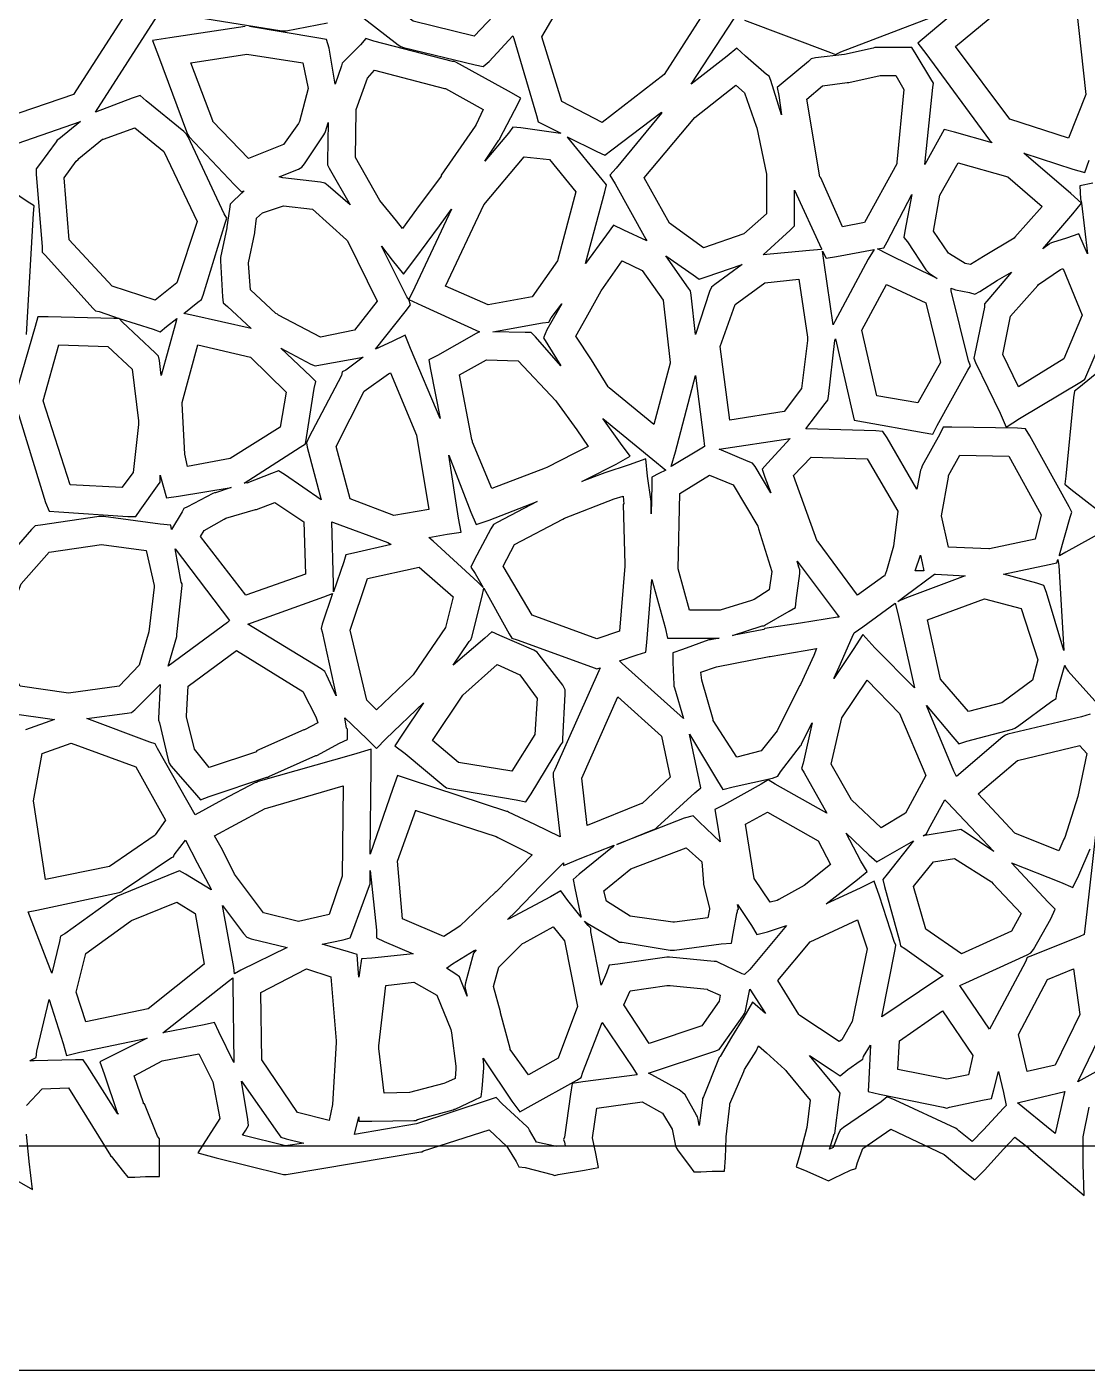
# Model space of a CAD drawing. Extents: x 0 to 84.1, y 0 to 54.9.
# Drawn here: x 22.46 to 33.15, y 0.01 to 13.55 of the extents above; entities that cross this region are included whole.
import ezdxf

# ---------------------------------------------------------------- set-up
doc = ezdxf.new("R2010")
doc.units = 0
doc.layers.add('Layer_1', color=7, linetype='CONTINUOUS')

msp = doc.modelspace()

# ---------------------------------------------------------------- linework, layer by layer
at = {"layer": 'Layer_1', "color": 7}
for points in [[(42.051111, 2.268525), (32.878889, 2.268525), (23.715486, 2.268525), (14.543264, 2.268525), (5.3975, 2.268525), (5.371042, 2.268525), (4.744861, 2.33908), (4.153958, 2.524303), (3.65125, 2.788886), (3.175, 3.176942), (2.804583, 3.644358), (2.522361, 4.155886), (2.337153, 4.746803), (2.266597, 5.487636), (2.266597, 10.893941), (2.266597, 16.406108), (2.266597, 21.927081), (2.266597, 27.439233), (2.266597, 32.960206)], [(26.440694, 15.051244), (26.916944, 14.47798), (27.163889, 13.657758), (26.969861, 13.454925), (26.3525, 13.604869), (26.079097, 13.816536), (26.008542, 14.31923), (26.132014, 14.910133), (26.440694, 15.051244), (26.440694, 15.051244)], [(22.533681, 14.663584), (22.895278, 14.55775), (23.512639, 13.772806), (22.930556, 12.864417), (22.251458, 12.635083), (21.969236, 13.48175), (21.969236, 13.49953), (21.942778, 14.187418), (22.198542, 14.496113), (22.533681, 14.663697), (22.533681, 14.663584)], [(28.345694, 14.266779), (28.760208, 14.116835), (29.280556, 13.684696), (28.883681, 13.067335), (28.2575, 12.582279), (27.851806, 12.793946), (27.648958, 13.446557), (28.045833, 14.125668), (28.345694, 14.266779), (28.345694, 14.266779)], [(32.376181, 14.169497), (31.547153, 13.472747), (31.441319, 13.384553), (31.520694, 13.278719), (32.164514, 12.405608), (32.190958, 12.379079), (31.811722, 12.484913), (31.705889, 12.511442), (31.652972, 12.414414), (31.511861, 12.158664), (31.591236, 12.934775), (31.600041, 12.978858), (31.573597, 13.022941), (31.423666, 13.269886), (31.379569, 13.340441), (31.300194, 13.340441), (31.026791, 13.340441), (31.009153, 13.340441), (30.991514, 13.331692), (30.700472, 13.269942), (30.40943, 13.234664), (30.365333, 13.225915), (30.338889, 13.199387), (30.083125, 12.98772), (30.021389, 12.934831), (30.039028, 12.855442), (30.065472, 12.661415), (29.959639, 13.005387), (29.942, 13.04947), (29.915556, 13.066968), (29.703889, 13.25219), (29.615694, 13.331551), (29.518681, 13.25219), (29.157083, 12.969968), (29.589236, 13.631412)], [(32.499653, 13.914538), (33.037639, 13.755788), (33.134653, 12.865038), (32.958264, 12.424037), (32.367361, 12.618093), (31.820556, 13.350093), (32.499653, 13.914538), (32.499653, 13.914538)], [(24.659167, 13.551572), (23.900694, 13.436933), (23.724306, 13.410404), (23.786042, 13.251682), (24.068264, 12.493182), (24.077083, 12.466653), (24.094722, 12.440124), (24.553333, 11.955549), (24.623889, 11.884993), (24.650347, 11.893742), (24.544514, 11.796742), (24.509236, 11.761464), (24.500417, 11.708548), (24.473958, 11.532159), (24.473958, 11.52341), (24.412222, 11.223521), (24.412222, 11.206023), (24.412222, 11.188243), (24.429861, 10.82666), (24.438681, 10.764909), (24.482778, 10.729632), (24.720903, 10.50916), (24.121181, 10.641465), (24.041806, 10.658963), (24.182917, 10.77363), (24.218194, 10.800159), (24.235833, 10.84427), (24.456319, 11.567465), (24.473958, 11.620381), (24.4475, 11.664493), (24.085903, 12.440604), (24.068264, 12.467133), (24.041806, 12.493662), (23.662569, 12.802356), (23.600833, 12.855273), (23.521458, 12.828744), (23.151042, 12.687633), (23.803681, 13.701855)], [(24.085903, 13.657659), (25.029583, 13.507743), (25.047222, 13.507743), (25.073681, 13.507743), (25.488194, 13.587103)], [(25.858611, 13.631328), (26.202569, 13.366744), (26.229028, 13.349247), (26.255486, 13.340498), (26.978681, 13.164109), (27.058056, 13.146611), (27.119792, 13.199499), (27.357917, 13.455277), (27.366736, 13.428749), (27.596042, 12.652637), (27.613681, 12.590887), (27.666597, 12.564358), (27.842986, 12.476192), (27.816528, 12.476192), (27.437292, 12.529081), (27.357917, 12.537829), (27.313819, 12.476107), (27.075694, 12.193885), (27.216806, 12.405552), (27.225625, 12.414301), (27.225625, 12.42305), (27.375556, 12.705272), (27.437292, 12.828772), (27.313819, 12.899328), (26.784653, 13.190355), (26.767014, 13.199104), (26.749375, 13.199104), (25.955625, 13.401966), (25.87625, 13.428495), (25.823333, 13.36666), (25.664583, 13.20791), (25.638125, 13.181381), (25.629306, 13.154852), (25.567569, 12.969658), (25.505833, 13.331241), (25.479375, 13.419435), (25.382361, 13.436933), (24.703264, 13.551572)], [(29.695055, 13.613632), (30.559361, 13.287327), (30.612278, 13.269547), (30.665194, 13.296076), (31.573597, 13.640048)], [(24.676806, 13.271438), (25.24125, 13.183272), (25.294167, 12.927494), (25.205972, 12.592355), (25.197153, 12.574857), (25.047222, 12.36319), (24.694444, 12.222079), (24.332847, 12.592496), (24.332847, 12.601245), (24.112361, 13.183356), (24.676806, 13.271523), (24.676806, 13.271438)], [(25.964444, 13.11091), (26.67, 12.925687), (26.678819, 12.925687), (27.058056, 12.714021), (26.9875, 12.564076), (26.978681, 12.546578), (26.634722, 12.052689), (26.634722, 12.043941), (26.387778, 11.708802), (26.246667, 11.514774), (26.184931, 11.594163), (26.017361, 11.796996), (25.770417, 12.229163), (25.779236, 12.705385), (25.779236, 12.714134), (25.893889, 13.031634), (25.964444, 13.111023), (25.964444, 13.11091)], [(31.062083, 13.057852), (31.220833, 13.057852), (31.300208, 12.916741), (31.229653, 12.184741), (31.229653, 12.167243), (30.903333, 11.576327), (30.682847, 11.532243), (30.462361, 12.026132), (30.453556, 12.034881), (30.321264, 12.819826), (30.480014, 12.952103), (30.726959, 12.987381), (30.735764, 12.987381), (30.744569, 12.987381), (31.062069, 13.057937), (31.062083, 13.057852)], [(29.606875, 12.960993), (29.695069, 12.881604), (29.809722, 12.546494), (29.818528, 12.528714), (29.915541, 12.061297), (29.915541, 11.664436), (29.686236, 11.461575), (29.280541, 11.320464), (28.936583, 11.567408), (28.680819, 12.026019), (29.192347, 12.634547), (29.606861, 12.960881), (29.606875, 12.960993)], [(22.207361, 12.318769), (23.001111, 12.592185), (22.780625, 12.415797), (22.762986, 12.407048), (22.754167, 12.389268), (22.586597, 12.15999), (22.551319, 12.115879), (22.551319, 12.062962), (22.613056, 11.330934), (22.613056, 11.278046), (22.648333, 11.242768), (23.124583, 10.713601), (23.151042, 10.687073), (23.186319, 10.678324), (23.389167, 10.607768), (23.733125, 10.501935), (23.803681, 10.475406), (23.865417, 10.528323), (23.97125, 10.607712), (23.953611, 10.545961), (23.8125, 10.034434), (23.794861, 10.184378), (23.786042, 10.228461), (23.750764, 10.263739), (23.424444, 10.572434), (23.389167, 10.607712), (23.33625, 10.607712), (22.674792, 10.625209), (22.568958, 10.625209), (22.5425, 10.52821), (22.339653, 9.831488)], [(28.857222, 12.687464), (28.857222, 12.678715), (28.398611, 12.123104), (28.336875, 12.052548), (28.389792, 11.964326), (28.698472, 11.408715), (28.707278, 11.391217), (28.477972, 11.49705), (28.372139, 11.549967), (28.301583, 11.452967), (28.089916, 11.161911), (28.283944, 11.885106), (28.301583, 11.955661), (28.257486, 12.008578), (27.913528, 12.431911), (27.904708, 12.44066), (28.204569, 12.290716), (28.283944, 12.255438), (28.3545, 12.308355), (28.857208, 12.687605), (28.857222, 12.687464)], [(23.547917, 12.528968), (23.838958, 12.290857), (24.174097, 11.585301), (23.97125, 10.96794), (23.750764, 10.791551), (23.318611, 10.932662), (22.886458, 11.400079), (22.833542, 12.026273), (22.957014, 12.193857), (22.974653, 12.211355), (22.983472, 12.220104), (23.221597, 12.414131), (23.230417, 12.414131), (23.547917, 12.52877), (23.547917, 12.528968)], [(25.497014, 12.581828), (25.488194, 12.193772), (25.488194, 12.158495), (25.505833, 12.123217), (25.7175, 11.752772), (25.497014, 11.946828), (25.461736, 11.973357), (25.417639, 11.982106), (25.038403, 12.026189), (25.003125, 12.034938), (25.197153, 12.114327), (25.232431, 12.131825), (25.258889, 12.167102), (25.452917, 12.45813), (25.461736, 12.47591), (25.470556, 12.493408), (25.497014, 12.58163), (25.497014, 12.581828)], [(22.454306, 10.448369), (22.524861, 11.665481), (22.533681, 11.744841), (22.463125, 11.788925), (21.537083, 12.415119)], [(27.472569, 12.238138), (27.728333, 12.211609), (27.992917, 11.885303), (27.807708, 11.188553), (27.551944, 10.82697), (27.110972, 10.747609), (26.678819, 10.932803), (27.066875, 11.752998), (27.472569, 12.238081), (27.472569, 12.238138)], [(33.205194, 11.973187), (33.072903, 11.946659), (33.081708, 11.814353), (33.090513, 11.77027), (33.152249, 11.258714), (33.116972, 11.338103), (33.064055, 11.461575), (32.940583, 11.417492), (32.799472, 11.373381), (32.773027, 11.364632), (32.764222, 11.355883), (32.702486, 11.3118), (33.002347, 11.664577), (33.090541, 11.770411), (32.984708, 11.867411), (32.508458, 12.273105), (33.002347, 12.114355), (33.125819, 12.079077), (33.169916, 12.202549)], [(31.847014, 12.176613), (32.349722, 12.035502), (32.693681, 11.735669), (32.420278, 11.426975), (32.411472, 11.418226), (32.102792, 11.233003), (31.9705, 11.153614), (31.917584, 11.162363), (31.758834, 11.259363), (31.750028, 11.268112), (31.600098, 11.488612), (31.661834, 11.850195), (31.847042, 12.1765), (31.847014, 12.176613)], [(30.197778, 11.90266), (30.471181, 11.311771), (30.471181, 11.303023), (30.347708, 11.294274), (29.880278, 11.250191), (30.153681, 11.497135), (30.197778, 11.541218), (30.197778, 11.602968), (30.197778, 11.902829), (30.197778, 11.90266)], [(31.379583, 11.858351), (31.309028, 11.487963), (31.300222, 11.426213), (31.3355, 11.382129), (31.520709, 11.099907), (31.538347, 11.082127), (31.555986, 11.064629), (31.635361, 11.011685), (31.132653, 11.258629), (31.035639, 11.311574), (31.097375, 11.320323), (31.132653, 11.382073), (31.379597, 11.858295), (31.379583, 11.858351)], [(25.047222, 11.744051), (25.338264, 11.708773), (25.682222, 11.400079), (25.691042, 11.39133), (25.990903, 10.782802), (25.761597, 10.491747), (25.417639, 10.421191), (24.994306, 10.641691), (24.985486, 10.65044), (24.967847, 10.659189), (24.712083, 10.897328), (24.694444, 11.161911), (24.694444, 11.17066), (24.756181, 11.470493), (24.756181, 11.479242), (24.773819, 11.620353), (24.835556, 11.673326), (25.047222, 11.743882), (25.047222, 11.744051)], [(26.740556, 11.708773), (26.370139, 10.923857), (26.308403, 10.800357), (26.440694, 10.738635), (27.022778, 10.474051), (26.9875, 10.456553), (26.599444, 10.236053), (26.51125, 10.19197), (26.528889, 10.094942), (26.625903, 9.601053), (26.326042, 10.306609), (26.273125, 10.438915), (26.140833, 10.377164), (25.973264, 10.297803), (26.273125, 10.677054), (26.326042, 10.747609), (26.308403, 10.800498), (26.290764, 10.827027), (26.035, 11.338554), (26.140833, 11.197443), (26.255486, 11.056332), (26.370139, 11.206277), (26.617083, 11.541387), (26.740556, 11.708971), (26.740556, 11.708773)], [(28.901319, 11.241413), (29.174722, 11.047357), (29.236458, 11.003274), (29.307014, 11.029803), (29.668611, 11.153247), (29.395208, 10.950414), (29.359931, 10.923885), (29.342292, 10.879774), (29.201181, 10.447607), (29.157083, 10.844496), (29.148278, 10.888607), (29.130639, 10.915136), (28.901334, 11.24147), (28.901319, 11.241413)], [(31.000347, 11.302938), (30.938611, 11.205938), (30.603472, 10.579743), (30.585833, 10.544466), (30.497639, 11.17066), (30.48, 11.285299), (30.515278, 11.214743), (30.621111, 11.232241), (31.000347, 11.302797), (31.000347, 11.302938)], [(28.460347, 11.188638), (28.663194, 11.091638), (28.874861, 10.791777), (28.945417, 10.165582), (28.945417, 10.156833), (28.777847, 9.539472), (28.328056, 9.909889), (28.31925, 9.918638), (28.151681, 10.192055), (27.992931, 10.430194), (28.098764, 10.615388), (28.248695, 10.888805), (28.460361, 11.188638), (28.460347, 11.188638)], [(32.896528, 11.109333), (32.905333, 11.109333), (33.099361, 10.641917), (32.914153, 10.200917), (32.455541, 9.918694), (32.296791, 10.245028), (32.376166, 10.633083), (32.649569, 10.94175), (32.658375, 10.950499), (32.878861, 11.100443), (32.8965, 11.109192), (32.896528, 11.109333)], [(30.241875, 11.0035), (30.330069, 10.421417), (30.330069, 10.403919), (30.330069, 10.386421), (30.268333, 9.901366), (30.091944, 9.672032), (29.545139, 9.583866), (29.448125, 10.324699), (29.598056, 10.748033), (29.897917, 10.968505), (30.241875, 11.003782), (30.241875, 11.0035)], [(33.443362, 8.534423), (32.931834, 8.2522), (32.870098, 8.216923), (32.870098, 8.225671), (32.975931, 8.604922), (32.99357, 8.657838), (32.967126, 8.710755), (32.570251, 9.425116), (32.526153, 9.495671), (32.446778, 9.50442), (31.78532, 9.513169), (31.697126, 9.513169), (31.661848, 9.442614), (31.485459, 9.125114), (31.476654, 9.098585), (31.467848, 9.081087), (31.432571, 8.887059), (31.132709, 9.407421), (31.088612, 9.469143), (31.018057, 9.477891), (30.312501, 9.495389), (30.506529, 9.751167), (30.532973, 9.786445), (30.541778, 9.821723), (30.603515, 10.386167), (30.61232, 10.403665), (30.779889, 9.671637), (30.797528, 9.583471), (30.894542, 9.565691), (31.494264, 9.459857), (31.591278, 9.44236), (31.635375, 9.530526), (31.944056, 10.086165), (31.9705, 10.130248), (31.952861, 10.183193), (31.776472, 10.888749), (31.776472, 10.915277), (31.794111, 10.906529), (31.820556, 10.89778), (31.961667, 10.871251), (32.014583, 10.853753), (32.0675, 10.880282), (32.243889, 10.994949), (32.385, 11.07431), (32.138056, 10.783282), (32.111611, 10.756753), (32.111611, 10.721475), (32.014597, 10.254059), (32.005792, 10.209948), (32.023431, 10.165836), (32.270375, 9.654337), (32.332112, 9.513226), (32.464403, 9.601392), (33.090584, 9.971837), (33.125862, 9.998366), (33.1435, 10.042477), (33.381625, 10.589254)], [(31.123819, 10.950725), (31.520694, 10.765502), (31.670625, 10.16578), (31.441319, 9.760114), (31.026806, 9.830669), (30.876875, 10.492113), (31.123819, 10.950725), (31.123819, 10.950725)], [(27.851806, 10.757346), (27.701875, 10.492763), (27.666597, 10.413373), (27.710694, 10.342818), (27.842986, 10.131151), (27.587222, 10.422207), (27.543125, 10.466318), (27.481389, 10.466318), (27.155069, 10.475067), (27.657778, 10.563262), (27.719514, 10.572011), (27.745972, 10.616094), (27.851806, 10.757205), (27.851806, 10.757346)], [(22.780625, 10.343157), (23.274514, 10.325659), (23.521458, 10.096325), (23.583194, 9.575992), (23.583194, 9.558494), (23.583194, 9.540996), (23.530278, 9.055941), (23.415625, 8.905996), (22.895278, 8.932525), (22.621875, 9.779192), (22.780625, 10.343636), (22.780625, 10.343157)], [(24.182917, 10.343157), (24.712083, 10.219713), (25.073681, 9.866935), (25.011944, 9.514157), (24.509236, 9.196657), (24.077083, 9.117268), (24.050625, 9.24074), (24.024167, 9.752268), (24.024167, 9.761017), (24.182917, 10.343072), (24.182917, 10.343157)], [(25.020764, 10.307879), (25.320625, 10.149157), (25.364722, 10.131377), (25.417639, 10.140126), (25.849792, 10.219515), (25.673403, 10.087209), (25.638125, 10.069711), (25.629306, 10.034434), (25.302986, 9.408267), (25.276528, 9.355322), (25.285347, 9.311239), (25.426458, 8.782073), (25.056042, 9.037822), (24.994306, 9.0731), (24.92375, 9.046571), (24.676806, 8.949571), (24.676806, 8.95832), (24.650347, 8.949571), (25.214792, 9.311155), (25.267708, 9.346432), (25.276528, 9.408183), (25.355903, 9.902071), (25.373542, 9.972627), (25.320625, 10.025515), (25.020764, 10.307738), (25.020764, 10.307879)], [(33.575639, 10.324643), (33.064111, 9.910115), (33.020014, 9.874837), (33.011209, 9.813087), (32.931834, 9.019365), (32.923028, 8.939976), (32.984765, 8.887059), (33.416917, 8.55192)], [(27.093333, 10.191885), (27.410833, 10.183137), (27.790069, 9.777414), (27.798889, 9.768665), (28.001736, 9.486443), (28.116389, 9.318859), (27.975278, 9.248304), (27.701875, 9.107193), (27.684236, 9.098444), (27.14625, 8.895582), (26.952222, 9.363027), (26.952222, 9.371776), (26.943403, 9.389274), (26.819931, 10.041941), (27.093333, 10.19166), (27.093333, 10.191885)], [(26.123194, 10.059721), (26.387778, 9.433554), (26.51125, 8.683887), (26.158472, 8.622165), (25.7175, 8.789721), (25.576389, 9.318887), (25.858611, 9.874527), (26.105556, 10.050915), (26.123194, 10.059664), (26.123194, 10.059721)], [(29.201181, 10.033474), (29.280556, 9.407308), (29.289361, 9.319085), (29.262917, 9.301587), (28.954236, 9.116365), (28.998333, 9.266309), (29.201181, 10.033587), (29.201181, 10.033474)], [(22.339653, 9.752099), (22.648333, 8.755487), (22.683611, 8.667321), (22.780625, 8.658572), (23.477361, 8.614461), (23.556736, 8.614461), (23.600833, 8.676211), (23.777222, 8.923155), (23.803681, 8.958433), (23.803681, 8.993711), (23.803681, 9.028989), (23.830139, 8.931961), (23.865417, 8.799683), (23.988889, 8.817181), (24.518056, 8.905375), (24.359306, 8.852459), (24.350486, 8.852459), (24.332847, 8.84371), (24.077083, 8.711404), (24.041806, 8.693906), (24.024167, 8.658629), (23.918333, 8.48224), (23.909514, 8.526351), (23.803681, 8.5351), (23.230417, 8.614461), (23.203958, 8.614461), (23.186319, 8.614461), (22.595417, 8.526295), (22.5425, 8.517546), (22.507222, 8.482268), (22.172083, 8.103046)], [(28.266319, 9.600743), (28.769028, 9.186243), (28.901319, 9.08041), (28.830764, 9.045132), (28.760208, 9.009854), (28.760208, 8.930465), (28.751403, 8.639437), (28.751403, 8.745271), (28.751403, 8.75402), (28.751403, 8.762769), (28.716125, 9.018547), (28.698486, 9.194935), (28.530917, 9.133185), (28.283972, 9.053824), (28.054667, 8.965602), (28.107584, 8.992131), (28.398625, 9.142047), (28.539736, 9.221436), (28.442722, 9.353714), (28.266334, 9.600658), (28.266319, 9.600743)], [(30.153681, 9.397966), (29.924375, 9.151022), (29.871458, 9.0893), (29.897903, 9.009911), (29.959639, 8.851161), (29.800889, 9.115744), (29.774444, 9.151022), (29.730347, 9.168519), (29.439306, 9.291992), (30.153681, 9.397825), (30.153681, 9.397966)], [(26.714097, 9.230044), (26.934583, 8.656766), (26.9875, 8.533294), (27.119792, 8.577377), (27.604861, 8.762599), (27.199167, 8.550933), (27.163889, 8.533435), (27.137431, 8.489352), (26.969861, 8.171852), (26.934583, 8.101296), (26.978681, 8.039546), (27.058056, 7.898435), (27.005139, 7.951351), (26.555347, 8.365851), (26.51125, 8.401129), (26.696458, 8.436407), (26.837569, 8.454187), (26.811111, 8.595298), (26.714097, 9.230298), (26.714097, 9.230044)], [(30.365347, 9.212546), (30.929792, 9.195048), (31.238472, 8.665882), (31.194375, 8.313104), (31.123819, 8.066159), (31.106181, 8.013215), (31.097375, 8.013215), (30.832792, 7.819215), (30.435917, 8.357187), (30.427112, 8.365936), (30.188987, 9.027408), (30.365375, 9.212603), (30.365347, 9.212546)], [(31.864653, 9.230044), (32.358542, 9.221295), (32.684861, 8.630406), (32.623125, 8.383462), (32.164514, 8.286434), (32.155709, 8.286434), (31.750014, 8.303932), (31.679459, 8.621432), (31.750014, 9.009487), (31.750014, 9.026985), (31.864667, 9.229846), (31.864653, 9.230044)], [(29.342292, 9.028453), (29.580417, 8.931425), (29.827361, 8.516925), (29.836166, 8.490396), (29.968458, 8.058229), (29.942014, 7.873007), (29.792083, 7.776007), (29.765639, 7.767258), (29.448139, 7.670258), (29.439334, 7.670258), (29.139473, 7.670258), (29.02482, 8.084758), (29.042459, 8.843258), (29.34232, 9.028453), (29.342292, 9.028453)], [(28.469167, 8.816729), (28.477972, 8.737369), (28.469167, 8.737369), (28.486806, 8.128813), (28.486806, 8.120064), (28.486806, 8.111315), (28.433889, 7.458676), (28.204583, 7.379287), (27.551944, 7.617426), (27.260903, 8.111315), (27.375556, 8.331787), (27.860625, 8.587565), (27.878264, 8.596314), (28.380972, 8.790313), (28.469167, 8.816842), (28.469167, 8.816729)], [(24.959028, 8.754923), (25.250069, 8.560923), (25.267708, 8.031757), (24.667986, 7.82009), (24.209375, 8.410979), (24.244653, 8.472701), (24.4475, 8.587367), (24.465139, 8.596116), (24.765, 8.684283), (24.773819, 8.684283), (24.959028, 8.754838), (24.959028, 8.754923)], [(25.532292, 8.56098), (25.549931, 8.552231), (26.096736, 8.349398), (26.132014, 8.331618), (25.752778, 8.243451), (25.673403, 8.225671), (25.655764, 8.155116), (25.549931, 7.855283), (25.549931, 7.934644), (25.532292, 8.560839), (25.532292, 8.56098)], [(23.212778, 8.332351), (23.662569, 8.270629), (23.741944, 7.917852), (23.741944, 7.900354), (23.689028, 7.450548), (23.592014, 7.115437), (23.389167, 6.903771), (22.877639, 6.833215), (22.392569, 6.903771), (22.251458, 7.150715), (22.251458, 7.538771), (22.401389, 7.935632), (22.683611, 8.253132), (23.212778, 8.332493), (23.212778, 8.332351)], [(23.953611, 8.28666), (24.500417, 7.563465), (24.482778, 7.545967), (23.883056, 7.104995), (23.97125, 7.404856), (23.97125, 7.413605), (23.97125, 7.422354), (24.024167, 7.916243), (24.024167, 7.933741), (24.015347, 7.951239), (23.953611, 8.28666), (23.953611, 8.28666)], [(30.224236, 8.163385), (30.647569, 7.598941), (30.629931, 7.598941), (30.259514, 7.537219), (29.897917, 7.484274), (29.889111, 7.475525), (29.571611, 7.413775), (29.871472, 7.510803), (29.889111, 7.510803), (29.897917, 7.519551), (30.144861, 7.660663), (30.206597, 7.69594), (30.215403, 7.766496), (30.25068, 8.039913), (30.25068, 8.075191), (30.241875, 8.101719), (30.224236, 8.163441), (30.224236, 8.163385)], [(31.467778, 8.224909), (31.485417, 8.145549), (31.503056, 8.066188), (31.414861, 8.066188), (31.467778, 8.224909), (31.467778, 8.224909)], [(32.852431, 8.180883), (32.861236, 8.119133), (32.914153, 7.263661), (32.737764, 7.845744), (32.711319, 7.916299), (32.640764, 7.942828), (32.305625, 8.031051), (32.764236, 8.128051), (32.843611, 8.145549), (32.852416, 8.180826), (32.852431, 8.180883)], [(26.414236, 8.101748), (26.758194, 7.801858), (26.678819, 7.493192), (26.3525, 7.016942), (26.334861, 6.999444), (25.982083, 6.664305), (25.885069, 6.761333), (25.7175, 7.466889), (25.893889, 7.987222), (26.414236, 8.101889), (26.414236, 8.101748)], [(31.608889, 8.031474), (31.617694, 8.031474), (31.917555, 8.013694), (31.326653, 7.793222), (31.238458, 7.757945), (31.309014, 7.810861), (31.608875, 8.031361), (31.608889, 8.031474)], [(27.066875, 7.890448), (27.322639, 7.431837), (27.349097, 7.387725), (27.402014, 7.370228), (28.151667, 7.096811), (28.204583, 7.079313), (28.239861, 7.088062), (27.78125, 6.065006), (27.763611, 6.029729), (27.763611, 5.994451), (27.834167, 5.385923), (27.578403, 5.509367), (27.313819, 5.632868), (27.305, 5.641617), (27.296181, 5.641617), (26.326042, 5.959117), (26.19375, 6.0032), (26.149653, 5.870922), (25.920347, 5.209478), (25.929167, 6.082589), (25.929167, 6.267811), (25.752778, 6.214866), (24.791458, 5.941478), (24.773819, 5.932729), (24.765, 5.932729), (24.429861, 5.75634), (24.156458, 5.606423), (23.777222, 6.276701), (23.750764, 6.320784), (23.697847, 6.338564), (23.062847, 6.576675), (23.468542, 6.629592), (23.512639, 6.638341), (23.547917, 6.66487), (23.803681, 6.920619), (23.786042, 6.576675), (23.786042, 6.559177), (23.794861, 6.532649), (23.883056, 6.16226), (23.891875, 6.126982), (23.909514, 6.100453), (24.147639, 5.827037), (24.209375, 5.756481), (24.297569, 5.791759), (24.879653, 5.985815), (24.888472, 5.985815), (24.897292, 5.994564), (25.373542, 6.20623), (25.382361, 6.20623), (25.611667, 6.329703), (25.691042, 6.36498), (25.691042, 6.453175), (25.691042, 6.461924), (25.691042, 6.470673), (25.682222, 6.479421), (25.664583, 6.585255), (25.885069, 6.373588), (25.982083, 6.27656), (26.079097, 6.373588), (26.458333, 6.735171), (26.237847, 6.408866), (26.167292, 6.303033), (26.273125, 6.223643), (26.661181, 5.89731), (26.687639, 5.879812), (26.722917, 5.871063), (27.393194, 5.756396), (27.490208, 5.738899), (27.543125, 5.818259), (27.842986, 6.312148), (27.860625, 6.338677), (27.860625, 6.373955), (27.887083, 6.823733), (27.887083, 6.867844), (27.860625, 6.911927), (27.6225, 7.220622), (27.604861, 7.247151), (27.569583, 7.264648), (27.225625, 7.414565), (27.14625, 7.449843), (27.075694, 7.388121), (26.758194, 7.114732), (26.916944, 7.352843), (26.934583, 7.370341), (26.943403, 7.396869), (27.049236, 7.811369), (27.066875, 7.890758), (27.066875, 7.890448)], [(28.760208, 7.978614), (28.8925, 7.493559), (28.918944, 7.387725), (29.024778, 7.387725), (29.439291, 7.387725), (29.351097, 7.370228), (29.342292, 7.370228), (29.333486, 7.370228), (29.068903, 7.2732), (28.971889, 7.237922), (28.971889, 7.140922), (28.980694, 6.920422), (28.980694, 6.902924), (28.9895, 6.885144), (29.077694, 6.576478), (28.460333, 7.132089), (28.433889, 7.158617), (28.610278, 7.220368), (28.698472, 7.246897), (28.707278, 7.343896), (28.760194, 7.978896), (28.760208, 7.978614)], [(25.541111, 7.83739), (25.435278, 7.528724), (25.426458, 7.484612), (25.435278, 7.449335), (25.576389, 6.805529), (25.479375, 7.017196), (25.461736, 7.052474), (25.426458, 7.079003), (24.685625, 7.52878), (25.452917, 7.802169), (25.541111, 7.837447), (25.541111, 7.83739)], [(31.212014, 7.740588), (31.238458, 7.634755), (31.406028, 6.885088), (31.009153, 7.29081), (30.88568, 7.423088), (30.788666, 7.273143), (30.594639, 6.982116), (30.647555, 7.096754), (30.779847, 7.396644), (30.797486, 7.440727), (30.88568, 7.502477), (31.212, 7.740588), (31.212014, 7.740588)], [(32.111597, 7.784615), (32.482014, 7.687587), (32.649583, 7.167225), (32.596667, 6.964392), (32.287986, 6.735087), (31.952847, 6.646892), (31.670625, 6.973226), (31.538333, 7.572948), (32.111597, 7.784615), (32.111597, 7.784615)], [(24.570972, 7.26431), (25.24125, 6.849782), (25.373542, 6.594032), (25.391181, 6.532282), (25.258889, 6.461726), (25.250069, 6.461726), (24.773819, 6.250059), (24.773819, 6.241311), (24.297569, 6.082561), (24.147639, 6.267783), (24.068264, 6.594088), (24.068264, 6.602837), (24.085903, 6.902727), (24.570972, 7.26431), (24.570972, 7.26431)], [(30.418264, 7.281807), (30.39182, 7.211252), (30.259528, 6.920196), (30.250723, 6.911447), (30.030237, 6.470475), (30.021431, 6.452977), (29.862681, 6.250116), (29.615737, 6.188394), (29.377612, 6.558811), (29.377612, 6.567559), (29.262959, 6.964449), (29.254154, 7.043838), (29.412904, 7.096726), (29.94207, 7.202559), (29.950876, 7.202559), (30.303653, 7.26431), (30.418306, 7.281807), (30.418264, 7.281807)], [(27.199167, 7.123199), (27.428472, 7.017365), (27.604861, 6.779226), (27.578403, 6.417643), (27.349097, 6.047226), (26.811111, 6.134715), (26.546528, 6.355187), (26.855208, 6.813798), (27.199167, 7.122493), (27.199167, 7.123199)], [(33.178736, 6.620928), (33.090541, 6.594399), (32.349708, 6.41801), (32.323264, 6.409261), (32.29682, 6.391481), (31.829389, 5.99462), (31.802945, 6.047537), (31.529542, 6.708981), (31.794125, 6.391481), (31.855862, 6.320925), (31.935237, 6.347454), (32.393848, 6.470927), (32.420292, 6.479675), (32.446736, 6.497173), (32.790694, 6.752951), (32.834792, 6.77948), (32.843597, 6.832425), (32.922972, 7.114647), (32.931777, 7.088118), (32.958222, 7.052841), (33.346277, 6.620702)], [(30.929792, 6.96459), (31.256111, 6.629451), (31.520694, 6.003256), (31.317847, 5.624034), (31.070903, 5.474089), (30.771042, 5.756312), (30.568194, 6.117923), (30.674028, 6.585368), (30.929792, 6.96459), (30.929792, 6.96459)], [(28.41625, 6.797232), (28.857222, 6.400343), (28.945417, 5.985843), (28.663194, 5.721231), (28.654389, 5.721231), (28.107584, 5.500759), (28.054667, 5.977009), (28.416264, 6.797232), (28.41625, 6.797232)], [(22.286736, 6.629931), (22.736528, 6.56818), (22.445486, 6.462347)], [(30.374167, 6.532987), (30.285972, 6.127321), (30.268333, 6.074376), (30.294778, 6.030293), (30.524083, 5.624599), (30.003736, 5.915654), (29.93318, 5.959737), (29.862625, 5.915654), (29.483389, 5.703988), (29.395194, 5.659876), (29.412833, 5.562877), (29.448111, 5.333543), (29.236444, 5.536404), (29.174708, 5.598154), (29.086514, 5.571625), (28.407416, 5.307042), (28.769014, 5.456987), (28.795458, 5.465736), (28.813097, 5.483233), (29.192333, 5.827178), (29.254069, 5.880123), (29.23643, 5.959483), (29.139416, 6.418095), (29.421638, 5.950678), (29.474555, 5.862455), (29.580388, 5.888984), (29.977263, 5.977179), (30.03018, 5.994677), (30.056624, 6.03876), (30.259472, 6.303371), (30.268277, 6.31212), (30.268277, 6.320869), (30.37411, 6.532536), (30.374167, 6.532987)], [(22.904097, 6.330126), (23.556736, 6.092015), (23.856597, 5.554015), (23.750764, 5.40407), (23.741944, 5.395321), (23.292153, 5.086627), (22.648333, 4.954349), (22.524861, 5.748099), (22.613056, 6.224349), (22.904097, 6.330182), (22.904097, 6.330126)], [(33.072917, 6.303597), (33.143472, 6.224208), (33.055278, 5.792041), (32.922986, 5.377541), (32.914181, 5.360043), (32.861264, 5.245405), (32.420292, 5.421794), (32.049875, 5.818655), (32.44675, 6.153793), (33.072931, 6.303738), (33.072917, 6.303597)], [(25.646944, 5.898665), (25.638125, 4.990276), (25.505833, 4.60222), (25.197153, 4.531665), (24.844375, 4.619859), (24.553333, 5.007915), (24.429861, 5.254859), (24.350486, 5.39597), (24.562153, 5.510609), (24.862014, 5.669387), (24.888472, 5.678136), (25.646944, 5.898608), (25.646944, 5.898665)], [(31.714722, 5.757836), (31.741166, 5.731307), (32.208597, 5.237418), (31.917555, 5.431446), (31.873458, 5.457975), (31.820541, 5.449226), (31.494222, 5.396309), (31.5295, 5.413807), (31.547139, 5.457918), (31.714708, 5.757751), (31.714722, 5.757836)], [(26.378958, 5.651889), (27.190347, 5.387334), (27.207986, 5.378585), (27.454931, 5.255113), (27.551944, 5.202197), (27.437292, 5.08753), (27.190347, 4.83178), (27.181528, 4.823031), (26.82875, 4.487864), (26.802292, 4.470366), (26.661181, 4.382143), (26.246667, 4.558532), (26.19375, 5.140644), (26.378958, 5.652143), (26.378958, 5.651889)], [(29.924375, 5.634392), (30.435903, 5.343336), (30.559375, 5.105225), (30.294792, 4.893558), (30.039028, 4.752447), (30.021389, 4.743698), (29.950833, 4.726201), (29.792083, 4.96434), (29.703889, 5.511117), (29.924375, 5.634617), (29.924375, 5.634392)], [(30.718125, 5.423177), (30.947431, 5.202676), (31.026806, 5.132121), (31.115, 5.185037), (31.397222, 5.343787), (31.132639, 5.008649), (31.088542, 4.955732), (31.106181, 4.885176), (31.256111, 4.338371), (31.264916, 4.285454), (31.309014, 4.258925), (31.697069, 3.985508), (31.652972, 3.958979), (31.079708, 3.570924), (31.212, 4.250035), (31.220805, 4.294147), (31.203166, 4.329424), (31.053236, 4.788035), (31.000319, 4.937952), (30.859208, 4.867396), (30.51525, 4.708646), (30.83275, 4.955591), (30.929763, 5.03498), (30.868027, 5.140813), (30.718097, 5.423035), (30.718125, 5.423177)], [(24.059444, 5.352621), (24.174097, 5.123287), (24.315208, 4.858732), (24.315208, 4.849983), (24.059444, 5.008733), (23.997708, 5.044011), (23.935972, 5.017482), (23.371528, 4.788205), (23.362708, 4.779456), (23.345069, 4.770707), (22.842361, 4.409124), (22.798264, 4.382595), (22.789444, 4.329707), (22.710069, 4.012207), (22.471944, 4.629539), (22.560139, 4.647319), (23.389167, 4.823708), (23.415625, 4.832457), (23.433264, 4.849955), (23.918333, 5.176289), (23.935972, 5.185037), (23.944792, 5.202535), (24.059444, 5.35248), (24.059444, 5.352621)], [(28.380972, 5.299845), (28.363333, 5.282348), (28.028194, 5.008931), (27.966458, 4.956014), (27.984097, 4.86782), (28.037014, 4.61207), (28.045833, 4.576792), (27.913542, 4.744347), (27.842986, 4.841347), (27.737153, 4.779625), (27.322639, 4.559125), (27.305, 4.550376), (27.384375, 4.629737), (27.640139, 4.894349), (27.869444, 5.123626), (27.869444, 5.097097), (28.037014, 5.167653), (28.380972, 5.29993), (28.380972, 5.299845)], [(33.231667, 5.405397), (33.143472, 4.629285), (33.117028, 4.400008), (33.072931, 4.382228), (32.596681, 4.188229), (32.543764, 4.170449), (32.526125, 4.126365), (32.182167, 3.48256), (32.164528, 3.447282), (31.864667, 3.888226), (31.926403, 3.914755), (32.543764, 4.196977), (32.579042, 4.214475), (32.605486, 4.249753), (32.781875, 4.558419), (32.825972, 4.655447), (32.755417, 4.726003), (32.385, 5.122864), (32.878889, 4.928864), (33.002361, 4.875919), (33.064097, 4.99942), (33.17875, 5.263975)], [(29.104167, 5.273317), (29.262917, 5.132205), (29.280556, 4.920539), (29.280556, 4.91179), (29.280556, 4.903041), (29.342292, 4.664902), (29.342292, 4.656153), (29.324653, 4.567959), (28.989514, 4.523847), (28.971875, 4.523847), (28.539722, 4.585597), (28.301597, 4.735514), (28.275153, 4.841347), (28.548556, 5.061847), (29.104181, 5.273514), (29.104167, 5.273317)], [(31.811736, 5.168048), (32.182153, 4.929937), (32.199792, 4.912157), (32.482014, 4.612324), (32.385, 4.435935), (31.882292, 4.206601), (31.520694, 4.453546), (31.397222, 4.885713), (31.600069, 5.132657), (31.811736, 5.167935), (31.811736, 5.168048)], [(25.920347, 5.045083), (25.982083, 4.445361), (25.982083, 4.366), (26.061458, 4.330723), (26.3525, 4.207222), (25.937986, 4.163139), (25.832153, 4.15439), (25.814514, 4.039723), (25.805694, 3.969168), (25.796875, 4.101445), (25.788056, 4.198473), (25.699861, 4.225002), (25.435278, 4.304363), (25.646944, 4.348446), (25.7175, 4.366226), (25.743958, 4.436782), (25.911528, 4.895393), (25.920347, 4.912891), (25.920347, 4.939419), (25.920347, 5.045253), (25.920347, 5.045083)], [(23.97125, 4.728091), (24.156458, 4.613453), (24.244653, 4.101897), (23.680208, 3.652119), (23.054028, 3.519842), (22.957014, 3.819675), (23.054028, 4.20773), (23.503819, 4.534064), (23.512639, 4.542813), (23.97125, 4.728007), (23.97125, 4.728091)], [(24.429861, 4.692814), (24.641528, 4.410591), (24.676806, 4.375314), (24.720903, 4.357816), (25.0825, 4.269621), (24.615069, 4.040316), (24.553333, 4.005038), (24.544514, 4.06676), (24.429861, 4.692955), (24.429861, 4.692814)], [(29.624514, 4.701563), (29.765625, 4.489896), (29.818542, 4.40173), (29.924375, 4.428259), (30.118403, 4.489981), (29.747986, 4.049037), (29.695069, 3.996092), (29.668625, 4.004841), (29.4305, 4.119507), (29.412861, 4.128256), (29.386417, 4.128256), (28.936625, 4.172339), (28.918987, 4.172339), (28.910181, 4.172339), (28.416292, 4.101784), (28.328098, 4.093035), (28.301654, 4.013674), (28.248737, 3.890174), (28.142904, 4.428174), (28.142904, 4.463452), (28.116445, 4.489981), (28.081168, 4.534092), (28.107626, 4.516594), (28.407487, 4.340205), (28.433931, 4.322707), (28.460375, 4.322707), (28.945445, 4.243318), (28.963084, 4.243318), (28.989528, 4.243318), (29.456959, 4.305069), (29.562792, 4.313817), (29.580431, 4.410845), (29.615709, 4.613707), (29.624514, 4.631205), (29.624514, 4.639953), (29.624514, 4.648702), (29.633319, 4.657451), (29.624514, 4.701534), (29.624514, 4.701563)], [(27.763611, 4.47666), (27.878264, 4.335549), (28.010556, 3.674076), (27.816528, 3.153743), (27.516667, 2.986188), (27.331458, 3.241937), (27.331458, 3.250686), (27.234444, 3.612298), (27.234444, 3.621047), (27.163889, 3.876796), (27.216806, 4.070824), (27.454931, 4.308935), (27.472569, 4.317684), (27.763611, 4.476434), (27.763611, 4.47666)], [(30.832778, 4.547272), (30.929792, 4.256244), (30.779861, 3.524216), (30.674028, 3.339022), (30.647584, 3.321242), (30.250709, 3.585853), (30.241903, 3.594602), (30.030237, 3.938575), (30.356556, 4.32663), (30.832806, 4.547102), (30.832778, 4.547272)], [(26.9875, 4.247693), (26.961042, 4.212415), (26.952222, 4.177137), (26.881667, 3.912554), (26.872847, 3.877276), (26.881667, 3.841998), (26.899306, 3.780248), (26.837569, 3.930193), (26.819931, 3.974304), (26.784653, 4.000833), (26.687639, 4.062555), (26.749375, 4.106666), (26.969861, 4.238944), (26.9875, 4.247693), (26.9875, 4.247693)], [(24.535694, 3.965273), (24.535694, 3.903551), (24.544514, 3.109773), (24.394583, 3.418467), (24.350486, 3.515495), (24.244653, 3.488967), (23.830139, 3.409606), (24.491597, 3.929939), (24.535694, 3.965217), (24.535694, 3.965273)], [(25.276528, 4.053326), (25.523472, 3.973965), (25.576389, 3.330132), (25.576389, 3.321383), (25.576389, 3.312634), (25.541111, 2.686439), (25.505833, 2.527718), (25.188333, 2.607079), (24.826736, 3.136245), (24.817917, 3.815328), (25.276528, 4.053467), (25.276528, 4.053326)], [(33.011181, 4.053326), (33.072917, 3.594715), (32.825972, 3.083187), (32.54375, 3.021465), (32.455556, 3.391854), (32.746597, 3.947493), (33.011181, 4.053326), (33.011181, 4.053326)], [(26.361319, 3.921246), (26.590625, 3.788969), (26.731736, 3.445025), (26.740556, 3.409747), (26.784653, 3.07458), (26.784653, 3.048051), (26.775833, 2.951051), (26.678819, 2.90694), (26.661181, 2.898191), (26.317222, 2.810025), (26.061458, 2.801276), (26.008542, 3.251053), (26.008542, 3.259802), (26.008542, 3.2773), (26.079097, 3.885827), (26.361319, 3.921105), (26.361319, 3.921246)], [(28.910139, 3.885969), (28.945417, 3.885969), (29.315833, 3.850691), (29.324639, 3.841942), (29.448111, 3.789025), (29.439306, 3.727303), (29.262917, 3.480359), (28.73375, 3.30397), (28.477986, 3.692025), (28.539722, 3.833137), (28.910139, 3.886025), (28.910139, 3.885969)], [(29.747986, 3.850691), (29.906736, 3.603746), (29.774444, 3.718413), (29.68625, 3.568469), (29.562778, 3.365635), (29.448125, 3.171608), (29.43932, 3.162859), (29.430514, 3.145079), (29.280584, 2.765857), (29.271778, 2.748359), (29.271778, 2.730861), (29.236501, 2.475083), (29.227695, 2.536833), (29.21889, 2.563362), (29.210085, 2.58086), (29.095432, 2.783721), (29.068988, 2.81025), (29.03371, 2.836779), (28.760307, 2.986724), (28.725029, 3.004222), (29.395307, 3.224722), (29.439404, 3.24222), (29.465849, 3.277497), (29.677515, 3.577359), (29.695154, 3.603887), (29.703959, 3.630416), (29.748057, 3.850888), (29.747986, 3.850691)], [(22.683611, 3.744745), (22.824722, 3.303801), (22.86, 3.1803), (22.992292, 3.215578), (23.671389, 3.356689), (23.300972, 3.171495), (23.195139, 3.118578), (23.239236, 2.995106), (23.371528, 2.598245), (23.380347, 2.598245), (23.380347, 2.589496), (23.371528, 2.598245), (23.071667, 3.074467), (23.027569, 3.136217), (22.948194, 3.136217), (22.533681, 3.127468), (22.489583, 3.127468), (22.507222, 3.136217), (22.551319, 3.162746), (22.560139, 3.224468), (22.683611, 3.744801), (22.683611, 3.744745)], [(31.688264, 3.630501), (31.996944, 3.180695), (31.952847, 2.986696), (31.732361, 2.942584), (31.238472, 3.039584), (31.256111, 3.33064), (31.688264, 3.630501), (31.688264, 3.630501)], [(28.2575, 3.515637), (28.566181, 3.057025), (28.610278, 2.98647), (28.063472, 2.915914), (27.957639, 2.898134), (27.94, 2.792301), (27.878264, 2.360162), (27.869444, 2.333633), (27.878264, 2.307105), (27.887083, 2.271827), (27.798889, 2.263078), (27.596042, 2.307189), (27.525486, 2.430661), (27.516667, 2.448159), (27.499028, 2.465657), (27.252083, 2.694963), (27.190347, 2.756685), (27.110972, 2.730156), (26.387778, 2.492045), (25.761597, 2.386211), (25.805694, 2.5626), (25.805694, 2.518489), (25.937986, 2.518489), (26.361319, 2.527238), (26.378958, 2.527238), (26.396597, 2.535987), (26.758194, 2.633015), (26.767014, 2.641764), (26.775833, 2.641764), (26.969861, 2.729958), (27.040417, 2.765236), (27.049236, 2.844625), (27.066875, 3.056292), (27.066875, 3.073789), (27.066875, 3.082538), (27.058056, 3.153094), (27.075694, 3.126565), (27.349097, 2.720842), (27.428472, 2.615009), (27.543125, 2.676759), (28.001736, 2.932509), (28.045833, 2.959038), (28.063472, 3.011955), (28.2575, 3.514677), (28.2575, 3.515637)], [(33.319861, 3.462579), (33.416875, 3.109801), (33.355139, 3.083272), (33.055278, 2.915717), (33.319861, 3.462494), (33.319861, 3.462579)], [(22.454306, 2.678001), (22.613056, 2.845585), (22.877639, 2.854333), (23.300972, 2.17525), (23.300972, 2.166501), (23.309792, 2.166501), (23.433264, 2.007751), (23.477361, 1.954835), (23.547917, 1.954835), (23.65375, 1.963584), (23.794861, 1.963584), (23.794861, 2.104695), (23.794861, 2.307528), (23.794861, 2.342806), (23.777222, 2.369335), (23.644931, 2.695668), (23.636111, 2.695668), (23.636111, 2.704417), (23.539097, 2.977806), (23.821319, 3.12775), (24.191736, 3.198306), (24.332847, 2.916084), (24.403403, 2.545639), (24.28875, 2.36925), (24.182917, 2.201695), (24.368125, 2.148778), (25.020764, 1.990028), (25.047222, 1.981279), (25.073681, 1.981279), (26.431875, 2.210613), (26.440694, 2.210613), (26.458333, 2.219362), (27.119792, 2.431028), (27.296181, 2.263445), (27.305, 2.254696), (27.393194, 2.113585), (27.419653, 2.060668), (27.481389, 2.051919), (27.754792, 1.981364), (27.78125, 1.972615), (27.816528, 1.981364), (28.081111, 2.025475), (28.222222, 2.052004), (28.195764, 2.193115), (28.160486, 2.351893), (28.204583, 2.651726), (28.663194, 2.713476), (28.866042, 2.598838), (28.963056, 2.440059), (28.998333, 2.272504), (29.007139, 2.245975), (29.024778, 2.219446), (29.13943, 2.06953), (29.183528, 2.00778), (29.254083, 2.00778), (29.368736, 2.016529), (29.492208, 2.016529), (29.501013, 2.148834), (29.509819, 2.351696), (29.509819, 2.360445), (29.545097, 2.677945), (29.545097, 2.695442), (29.686208, 3.021776), (29.695013, 3.039274), (29.809666, 3.224496), (29.83611, 3.277413), (29.915485, 3.206857), (30.100693, 3.039274), (30.109499, 3.030525), (30.118304, 3.021776), (30.356429, 2.73072), (30.321151, 2.457331), (30.250596, 2.183915), (30.215318, 2.060442), (30.321151, 2.016331), (30.479901, 1.945775), (30.541637, 1.919247), (30.594554, 1.945775), (30.762123, 2.025165), (30.81504, 2.042662), (30.832679, 2.104413), (30.885596, 2.245524), (31.167818, 2.439523), (31.705804, 2.183773), (31.917471, 2.007385), (32.014485, 1.928024), (32.111498, 2.025023), (32.305526, 2.23669), (32.420179, 2.360162), (32.552471, 2.254329), (32.561276, 2.24558), (32.878776, 1.972163), (33.116901, 1.769302), (33.108096, 2.086802), (33.108096, 2.360219), (33.169832, 2.66008)], [(30.965069, 3.286585), (30.947431, 2.942641), (30.938625, 2.819169), (31.053278, 2.79264), (31.697097, 2.660362), (31.732375, 2.651613), (31.758819, 2.660362), (32.093958, 2.730918), (32.182153, 2.748415), (32.208597, 2.83661), (32.252694, 3.021832), (32.305611, 2.810166), (32.332055, 2.67786), (32.305611, 2.651331), (32.102764, 2.430859), (31.988111, 2.31622), (31.855819, 2.422054), (31.83818, 2.439551), (31.820541, 2.4483), (31.212, 2.730523), (31.132625, 2.7658), (31.070889, 2.712884), (30.691653, 2.457134), (30.656375, 2.430605), (30.638736, 2.386522), (30.585819, 2.254216), (30.550541, 2.236718), (30.594639, 2.377829), (30.594639, 2.386578), (30.603444, 2.395327), (30.647541, 2.7393), (30.656347, 2.801022), (30.621069, 2.853938), (30.347666, 3.180244), (30.576972, 3.030327), (30.656347, 2.977411), (30.735722, 3.039133), (30.859194, 3.127355), (30.885638, 3.144853), (30.894443, 3.171382), (30.964999, 3.286021), (30.965069, 3.286585)], [(24.623889, 2.924437), (24.985486, 2.404076), (25.020764, 2.359993), (25.073681, 2.342495), (25.250069, 2.298384), (25.064861, 2.271855), (24.632708, 2.377688), (24.667986, 2.430605), (24.694444, 2.474632), (24.685625, 2.536382), (24.623889, 2.924437), (24.623889, 2.924437)], [(32.922986, 2.818661), (32.914181, 2.783383), (32.825986, 2.395327), (32.737792, 2.465883), (32.499667, 2.659911), (32.44675, 2.704022), (32.473194, 2.712771), (32.922986, 2.818604), (32.922986, 2.818661)], [(22.269097, 1.972558), (22.516042, 1.831447), (22.480764, 2.113669), (22.454306, 2.387086)], [(5.371042, 0.010832), (14.543264, 0.010832), (23.715486, 0.010832), (32.878889, 0.010832), (42.051111, 0.010832), (51.223333, 0.010832), (60.386736, 0.010832), (69.558958, 0.010832)]]:
    msp.add_lwpolyline(points, dxfattribs=at)

doc.saveas('drawing.dxf')
